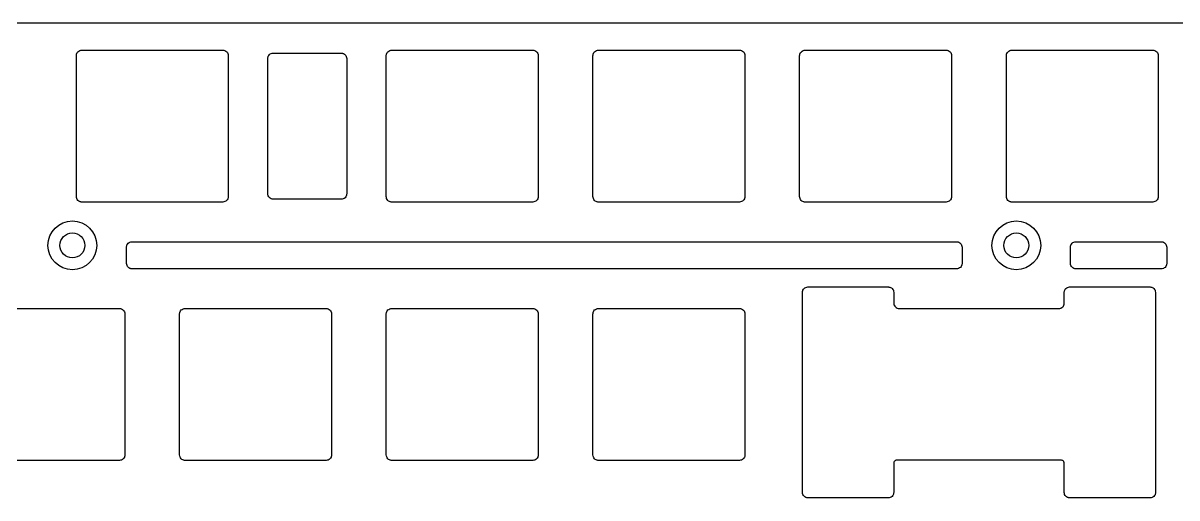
# Model space of a CAD drawing. Header units: millimetres. Extents: x 10 to 357, y 12 to 131.
# Drawn here: x 188.5 to 294.8, y 87.2 to 130.9 of the extents above; entities that cross this region are included whole.
import ezdxf

# ---------------------------------------------------------------- set-up
doc = ezdxf.new("R2010")
doc.units = ezdxf.units.MM
doc.header["$MEASUREMENT"] = 0

msp = doc.modelspace()

# ---------------------------------------------------------------- linework, layer by layer
for p, q in [((354.24, 130.95), (13.13, 130.95)), ((354.24, 130.95), (13.13, 130.95)), ((193.37, 114.95), (193.37, 127.95)), ((193.37, 114.95), (193.37, 127.95)), ((193.87, 128.45), (206.87, 128.45)), ((193.87, 128.45), (206.87, 128.45)), ((207.37, 127.95), (207.37, 114.95)), ((207.37, 127.95), (207.37, 114.95)), ((211.02, 115.21), (211.02, 127.68)), ((211.02, 115.21), (211.02, 127.68)), ((211.52, 128.18), (217.78, 128.18)), ((211.52, 128.18), (217.78, 128.18)), ((218.28, 127.68), (218.28, 115.21)), ((218.28, 127.68), (218.28, 115.21)), ((221.93, 114.95), (221.93, 127.95)), ((221.93, 114.95), (221.93, 127.95)), ((222.43, 128.45), (235.43, 128.45)), ((222.43, 128.45), (235.43, 128.45)), ((235.93, 127.95), (235.93, 114.95)), ((235.93, 127.95), (235.93, 114.95)), ((240.98, 114.95), (240.98, 127.95)), ((240.98, 114.95), (240.98, 127.95)), ((241.48, 128.45), (254.48, 128.45)), ((241.48, 128.45), (254.48, 128.45)), ((254.98, 127.95), (254.98, 114.95)), ((254.98, 127.95), (254.98, 114.95)), ((260.03, 114.95), (260.03, 127.95)), ((260.03, 114.95), (260.03, 127.95)), ((260.53, 128.45), (273.53, 128.45)), ((260.53, 128.45), (273.53, 128.45)), ((274.03, 127.95), (274.03, 114.95)), ((274.03, 127.95), (274.03, 114.95)), ((279.08, 114.95), (279.08, 127.95)), ((279.08, 114.95), (279.08, 127.95)), ((279.58, 128.45), (292.58, 128.45)), ((279.58, 128.45), (292.58, 128.45)), ((293.08, 127.95), (293.08, 114.95)), ((293.08, 127.95), (293.08, 114.95)), ((206.87, 114.45), (193.87, 114.45)), ((206.87, 114.45), (193.87, 114.45)), ((217.78, 114.71), (211.52, 114.71)), ((217.78, 114.71), (211.52, 114.71)), ((235.43, 114.45), (222.43, 114.45)), ((235.43, 114.45), (222.43, 114.45)), ((254.48, 114.45), (241.48, 114.45)), ((254.48, 114.45), (241.48, 114.45)), ((273.53, 114.45), (260.53, 114.45)), ((273.53, 114.45), (260.53, 114.45)), ((292.58, 114.45), (279.58, 114.45)), ((292.58, 114.45), (279.58, 114.45)), ((198.5, 110.79), (274.5, 110.79)), ((198.5, 110.79), (274.5, 110.79)), ((285.5, 110.79), (293.36, 110.79)), ((285.5, 110.79), (293.36, 110.79)), ((198, 108.79), (198, 110.29)), ((198, 108.79), (198, 110.29)), ((275, 110.29), (275, 108.79)), ((275, 110.29), (275, 108.79)), ((285, 108.79), (285, 110.29)), ((285, 108.79), (285, 110.29)), ((293.86, 110.29), (293.86, 108.79)), ((293.86, 110.29), (293.86, 108.79)), ((274.5, 108.29), (198.5, 108.29)), ((274.5, 108.29), (198.5, 108.29)), ((293.36, 108.29), (285.5, 108.29)), ((293.36, 108.29), (285.5, 108.29)), ((260.78, 106.62), (268.21, 106.62)), ((260.78, 106.62), (268.21, 106.62)), ((284.91, 106.62), (292.33, 106.62)), ((284.91, 106.62), (292.33, 106.62)), ((260.29, 87.67), (260.29, 106.12)), ((260.29, 87.67), (260.29, 106.12)), ((268.7, 106.12), (268.7, 105.13)), ((268.7, 106.12), (268.7, 105.13)), ((284.42, 105.13), (284.42, 106.12)), ((284.42, 105.13), (284.42, 106.12)), ((292.82, 106.12), (292.82, 87.67)), ((292.82, 106.12), (292.82, 87.67)), ((184.33, 104.63), (197.33, 104.63)), ((184.33, 104.63), (197.33, 104.63)), ((203.38, 104.63), (216.38, 104.63)), ((203.38, 104.63), (216.38, 104.63)), ((222.43, 104.63), (235.43, 104.63)), ((222.43, 104.63), (235.43, 104.63)), ((241.48, 104.63), (254.48, 104.63)), ((241.48, 104.63), (254.48, 104.63)), ((269.2, 104.63), (283.92, 104.63)), ((269.2, 104.63), (283.92, 104.63)), ((197.83, 104.13), (197.83, 91.13)), ((197.83, 104.13), (197.83, 91.13)), ((202.88, 91.13), (202.88, 104.13)), ((202.88, 91.13), (202.88, 104.13)), ((216.88, 104.13), (216.88, 91.13)), ((216.88, 104.13), (216.88, 91.13)), ((221.93, 91.13), (221.93, 104.13)), ((221.93, 91.13), (221.93, 104.13)), ((235.93, 104.13), (235.93, 91.13)), ((235.93, 104.13), (235.93, 91.13)), ((240.98, 91.13), (240.98, 104.13)), ((240.98, 91.13), (240.98, 104.13)), ((254.98, 104.13), (254.98, 91.13)), ((254.98, 104.13), (254.98, 91.13)), ((197.33, 90.63), (184.33, 90.63)), ((197.33, 90.63), (184.33, 90.63)), ((216.38, 90.63), (203.38, 90.63)), ((216.38, 90.63), (203.38, 90.63)), ((235.43, 90.63), (222.43, 90.63)), ((235.43, 90.63), (222.43, 90.63)), ((254.48, 90.63), (241.48, 90.63)), ((254.48, 90.63), (241.48, 90.63)), ((284.12, 90.66), (269, 90.66)), ((284.12, 90.66), (269, 90.66)), ((268.7, 90.36), (268.7, 87.67)), ((268.7, 90.36), (268.7, 87.67)), ((284.42, 87.67), (284.42, 90.36)), ((284.42, 87.67), (284.42, 90.36)), ((268.2, 87.17), (260.79, 87.17)), ((268.2, 87.17), (260.79, 87.17)), ((292.32, 87.17), (284.92, 87.17)), ((292.32, 87.17), (284.92, 87.17))]:
    msp.add_line(p, q)
for centre, radius in [((193, 110.45), 2.25), ((193, 110.45), 2.25), ((280, 110.45), 2.25), ((280, 110.45), 2.25), ((193, 110.45), 1.15), ((280, 110.45), 1.15)]:
    msp.add_circle(centre, radius)
for points, knots in [([(193.37, 127.95), (193.37, 127.98), (193.37, 128.01), (193.38, 128.08), (193.39, 128.11), (193.43, 128.21), (193.47, 128.26), (193.56, 128.35), (193.62, 128.38), (193.74, 128.43), (193.8, 128.45), (193.87, 128.45)], [-0.07893052, -0.07893052, -0.07893052, -0.07893052, -0.06848053, -0.06848053, -0.05834686, -0.05834686, -0.03857211, -0.03857211, -0.01934595, -0.01934595, 0, 0, 0, 0]), ([(193.37, 127.95), (193.37, 127.98), (193.37, 128.01), (193.38, 128.08), (193.39, 128.11), (193.43, 128.21), (193.47, 128.26), (193.56, 128.35), (193.62, 128.38), (193.74, 128.43), (193.8, 128.45), (193.87, 128.45)], [-0.07893052, -0.07893052, -0.07893052, -0.07893052, -0.06848053, -0.06848053, -0.05834686, -0.05834686, -0.03857211, -0.03857211, -0.01934595, -0.01934595, 0, 0, 0, 0]), ([(206.87, 128.45), (206.9, 128.45), (206.93, 128.44), (207, 128.43), (207.03, 128.42), (207.13, 128.38), (207.18, 128.34), (207.27, 128.25), (207.3, 128.19), (207.35, 128.07), (207.37, 128.01), (207.37, 127.95)], [-0.07893052, -0.07893052, -0.07893052, -0.07893052, -0.06848053, -0.06848053, -0.05834686, -0.05834686, -0.03857211, -0.03857211, -0.01934595, -0.01934595, 0, 0, 0, 0]), ([(206.87, 128.45), (206.9, 128.45), (206.93, 128.44), (207, 128.43), (207.03, 128.42), (207.13, 128.38), (207.18, 128.34), (207.27, 128.25), (207.3, 128.19), (207.35, 128.07), (207.37, 128.01), (207.37, 127.95)], [-0.07893052, -0.07893052, -0.07893052, -0.07893052, -0.06848053, -0.06848053, -0.05834686, -0.05834686, -0.03857211, -0.03857211, -0.01934595, -0.01934595, 0, 0, 0, 0]), ([(211.02, 127.68), (211.02, 127.72), (211.02, 127.75), (211.03, 127.82), (211.04, 127.85), (211.08, 127.94), (211.12, 128), (211.21, 128.09), (211.27, 128.12), (211.39, 128.17), (211.45, 128.18), (211.52, 128.18)], [-0.07893052, -0.07893052, -0.07893052, -0.07893052, -0.06848053, -0.06848053, -0.05834686, -0.05834686, -0.03857211, -0.03857211, -0.01934595, -0.01934595, 0, 0, 0, 0]), ([(211.02, 127.68), (211.02, 127.72), (211.02, 127.75), (211.03, 127.82), (211.04, 127.85), (211.08, 127.94), (211.12, 128), (211.21, 128.09), (211.27, 128.12), (211.39, 128.17), (211.45, 128.18), (211.52, 128.18)], [-0.07893052, -0.07893052, -0.07893052, -0.07893052, -0.06848053, -0.06848053, -0.05834686, -0.05834686, -0.03857211, -0.03857211, -0.01934595, -0.01934595, 0, 0, 0, 0]), ([(217.78, 128.18), (217.82, 128.18), (217.85, 128.18), (217.92, 128.16), (217.95, 128.15), (218.04, 128.11), (218.1, 128.08), (218.19, 127.98), (218.22, 127.93), (218.27, 127.81), (218.28, 127.75), (218.28, 127.68)], [-0.07893052, -0.07893052, -0.07893052, -0.07893052, -0.06848053, -0.06848053, -0.05834686, -0.05834686, -0.03857211, -0.03857211, -0.01934595, -0.01934595, 0, 0, 0, 0]), ([(217.78, 128.18), (217.82, 128.18), (217.85, 128.18), (217.92, 128.16), (217.95, 128.15), (218.04, 128.11), (218.1, 128.08), (218.19, 127.98), (218.22, 127.93), (218.27, 127.81), (218.28, 127.75), (218.28, 127.68)], [-0.07893052, -0.07893052, -0.07893052, -0.07893052, -0.06848053, -0.06848053, -0.05834686, -0.05834686, -0.03857211, -0.03857211, -0.01934595, -0.01934595, 0, 0, 0, 0]), ([(221.93, 127.95), (221.93, 127.98), (221.94, 128.01), (221.95, 128.08), (221.96, 128.11), (222, 128.21), (222.04, 128.26), (222.13, 128.35), (222.19, 128.38), (222.3, 128.43), (222.37, 128.45), (222.43, 128.45)], [-0.07893052, -0.07893052, -0.07893052, -0.07893052, -0.06848053, -0.06848053, -0.05834686, -0.05834686, -0.03857211, -0.03857211, -0.01934595, -0.01934595, 0, 0, 0, 0]), ([(221.93, 127.95), (221.93, 127.98), (221.94, 128.01), (221.95, 128.08), (221.96, 128.11), (222, 128.21), (222.04, 128.26), (222.13, 128.35), (222.19, 128.38), (222.3, 128.43), (222.37, 128.45), (222.43, 128.45)], [-0.07893052, -0.07893052, -0.07893052, -0.07893052, -0.06848053, -0.06848053, -0.05834686, -0.05834686, -0.03857211, -0.03857211, -0.01934595, -0.01934595, 0, 0, 0, 0]), ([(235.43, 128.45), (235.47, 128.45), (235.5, 128.44), (235.57, 128.43), (235.6, 128.42), (235.69, 128.38), (235.75, 128.34), (235.84, 128.25), (235.87, 128.19), (235.92, 128.07), (235.93, 128.01), (235.93, 127.95)], [-0.07893052, -0.07893052, -0.07893052, -0.07893052, -0.06848053, -0.06848053, -0.05834686, -0.05834686, -0.03857211, -0.03857211, -0.01934595, -0.01934595, 0, 0, 0, 0]), ([(235.43, 128.45), (235.47, 128.45), (235.5, 128.44), (235.57, 128.43), (235.6, 128.42), (235.69, 128.38), (235.75, 128.34), (235.84, 128.25), (235.87, 128.19), (235.92, 128.07), (235.93, 128.01), (235.93, 127.95)], [-0.07893052, -0.07893052, -0.07893052, -0.07893052, -0.06848053, -0.06848053, -0.05834686, -0.05834686, -0.03857211, -0.03857211, -0.01934595, -0.01934595, 0, 0, 0, 0]), ([(240.98, 127.95), (240.98, 127.98), (240.99, 128.01), (241, 128.08), (241.01, 128.11), (241.05, 128.21), (241.09, 128.26), (241.18, 128.35), (241.24, 128.38), (241.35, 128.43), (241.42, 128.45), (241.48, 128.45)], [-0.07893052, -0.07893052, -0.07893052, -0.07893052, -0.06848053, -0.06848053, -0.05834686, -0.05834686, -0.03857211, -0.03857211, -0.01934595, -0.01934595, 0, 0, 0, 0]), ([(240.98, 127.95), (240.98, 127.98), (240.99, 128.01), (241, 128.08), (241.01, 128.11), (241.05, 128.21), (241.09, 128.26), (241.18, 128.35), (241.24, 128.38), (241.35, 128.43), (241.42, 128.45), (241.48, 128.45)], [-0.07893052, -0.07893052, -0.07893052, -0.07893052, -0.06848053, -0.06848053, -0.05834686, -0.05834686, -0.03857211, -0.03857211, -0.01934595, -0.01934595, 0, 0, 0, 0]), ([(254.48, 128.45), (254.52, 128.45), (254.55, 128.44), (254.62, 128.43), (254.65, 128.42), (254.74, 128.38), (254.8, 128.34), (254.89, 128.25), (254.92, 128.19), (254.97, 128.07), (254.98, 128.01), (254.98, 127.95)], [-0.07893052, -0.07893052, -0.07893052, -0.07893052, -0.06848053, -0.06848053, -0.05834686, -0.05834686, -0.03857211, -0.03857211, -0.01934595, -0.01934595, 0, 0, 0, 0]), ([(254.48, 128.45), (254.52, 128.45), (254.55, 128.44), (254.62, 128.43), (254.65, 128.42), (254.74, 128.38), (254.8, 128.34), (254.89, 128.25), (254.92, 128.19), (254.97, 128.07), (254.98, 128.01), (254.98, 127.95)], [-0.07893052, -0.07893052, -0.07893052, -0.07893052, -0.06848053, -0.06848053, -0.05834686, -0.05834686, -0.03857211, -0.03857211, -0.01934595, -0.01934595, 0, 0, 0, 0]), ([(260.03, 127.95), (260.03, 127.98), (260.04, 128.01), (260.05, 128.08), (260.06, 128.11), (260.1, 128.21), (260.14, 128.26), (260.23, 128.35), (260.29, 128.38), (260.4, 128.43), (260.47, 128.45), (260.53, 128.45)], [-0.07893052, -0.07893052, -0.07893052, -0.07893052, -0.06848053, -0.06848053, -0.05834686, -0.05834686, -0.03857211, -0.03857211, -0.01934595, -0.01934595, 0, 0, 0, 0]), ([(260.03, 127.95), (260.03, 127.98), (260.04, 128.01), (260.05, 128.08), (260.06, 128.11), (260.1, 128.21), (260.14, 128.26), (260.23, 128.35), (260.29, 128.38), (260.4, 128.43), (260.47, 128.45), (260.53, 128.45)], [-0.07893052, -0.07893052, -0.07893052, -0.07893052, -0.06848053, -0.06848053, -0.05834686, -0.05834686, -0.03857211, -0.03857211, -0.01934595, -0.01934595, 0, 0, 0, 0]), ([(273.53, 128.45), (273.57, 128.45), (273.6, 128.44), (273.67, 128.43), (273.7, 128.42), (273.79, 128.38), (273.85, 128.34), (273.94, 128.25), (273.97, 128.19), (274.02, 128.07), (274.03, 128.01), (274.03, 127.95)], [-0.07893052, -0.07893052, -0.07893052, -0.07893052, -0.06848053, -0.06848053, -0.05834686, -0.05834686, -0.03857211, -0.03857211, -0.01934595, -0.01934595, 0, 0, 0, 0]), ([(273.53, 128.45), (273.57, 128.45), (273.6, 128.44), (273.67, 128.43), (273.7, 128.42), (273.79, 128.38), (273.85, 128.34), (273.94, 128.25), (273.97, 128.19), (274.02, 128.07), (274.03, 128.01), (274.03, 127.95)], [-0.07893052, -0.07893052, -0.07893052, -0.07893052, -0.06848053, -0.06848053, -0.05834686, -0.05834686, -0.03857211, -0.03857211, -0.01934595, -0.01934595, 0, 0, 0, 0]), ([(279.08, 127.95), (279.08, 127.98), (279.09, 128.01), (279.1, 128.08), (279.11, 128.11), (279.15, 128.21), (279.19, 128.26), (279.28, 128.35), (279.33, 128.38), (279.45, 128.43), (279.52, 128.45), (279.58, 128.45)], [-0.07893052, -0.07893052, -0.07893052, -0.07893052, -0.06848053, -0.06848053, -0.05834686, -0.05834686, -0.03857211, -0.03857211, -0.01934595, -0.01934595, 0, 0, 0, 0]), ([(279.08, 127.95), (279.08, 127.98), (279.09, 128.01), (279.1, 128.08), (279.11, 128.11), (279.15, 128.21), (279.19, 128.26), (279.28, 128.35), (279.33, 128.38), (279.45, 128.43), (279.52, 128.45), (279.58, 128.45)], [-0.07893052, -0.07893052, -0.07893052, -0.07893052, -0.06848053, -0.06848053, -0.05834686, -0.05834686, -0.03857211, -0.03857211, -0.01934595, -0.01934595, 0, 0, 0, 0]), ([(292.58, 128.45), (292.62, 128.45), (292.65, 128.44), (292.72, 128.43), (292.75, 128.42), (292.84, 128.38), (292.9, 128.34), (292.99, 128.25), (293.02, 128.19), (293.07, 128.07), (293.08, 128.01), (293.08, 127.95)], [-0.07893052, -0.07893052, -0.07893052, -0.07893052, -0.06848053, -0.06848053, -0.05834686, -0.05834686, -0.03857211, -0.03857211, -0.01934595, -0.01934595, 0, 0, 0, 0]), ([(292.58, 128.45), (292.62, 128.45), (292.65, 128.44), (292.72, 128.43), (292.75, 128.42), (292.84, 128.38), (292.9, 128.34), (292.99, 128.25), (293.02, 128.19), (293.07, 128.07), (293.08, 128.01), (293.08, 127.95)], [-0.07893052, -0.07893052, -0.07893052, -0.07893052, -0.06848053, -0.06848053, -0.05834686, -0.05834686, -0.03857211, -0.03857211, -0.01934595, -0.01934595, 0, 0, 0, 0]), ([(193.87, 114.45), (193.83, 114.45), (193.8, 114.45), (193.73, 114.46), (193.7, 114.47), (193.61, 114.51), (193.55, 114.55), (193.46, 114.64), (193.43, 114.7), (193.38, 114.82), (193.37, 114.88), (193.37, 114.95)], [-0.07893052, -0.07893052, -0.07893052, -0.07893052, -0.06848053, -0.06848053, -0.05834686, -0.05834686, -0.03857211, -0.03857211, -0.01934595, -0.01934595, 0, 0, 0, 0]), ([(193.87, 114.45), (193.83, 114.45), (193.8, 114.45), (193.73, 114.46), (193.7, 114.47), (193.61, 114.51), (193.55, 114.55), (193.46, 114.64), (193.43, 114.7), (193.38, 114.82), (193.37, 114.88), (193.37, 114.95)], [-0.07893052, -0.07893052, -0.07893052, -0.07893052, -0.06848053, -0.06848053, -0.05834686, -0.05834686, -0.03857211, -0.03857211, -0.01934595, -0.01934595, 0, 0, 0, 0]), ([(207.37, 114.95), (207.37, 114.91), (207.36, 114.88), (207.35, 114.81), (207.34, 114.78), (207.3, 114.69), (207.26, 114.63), (207.17, 114.54), (207.11, 114.51), (206.99, 114.46), (206.93, 114.45), (206.87, 114.45)], [-0.07893052, -0.07893052, -0.07893052, -0.07893052, -0.06848053, -0.06848053, -0.05834686, -0.05834686, -0.03857211, -0.03857211, -0.01934595, -0.01934595, 0, 0, 0, 0]), ([(207.37, 114.95), (207.37, 114.91), (207.36, 114.88), (207.35, 114.81), (207.34, 114.78), (207.3, 114.69), (207.26, 114.63), (207.17, 114.54), (207.11, 114.51), (206.99, 114.46), (206.93, 114.45), (206.87, 114.45)], [-0.07893052, -0.07893052, -0.07893052, -0.07893052, -0.06848053, -0.06848053, -0.05834686, -0.05834686, -0.03857211, -0.03857211, -0.01934595, -0.01934595, 0, 0, 0, 0]), ([(211.52, 114.71), (211.48, 114.71), (211.45, 114.71), (211.38, 114.73), (211.35, 114.74), (211.26, 114.78), (211.2, 114.81), (211.11, 114.91), (211.08, 114.96), (211.03, 115.08), (211.02, 115.14), (211.02, 115.21)], [-0.07893052, -0.07893052, -0.07893052, -0.07893052, -0.06848053, -0.06848053, -0.05834686, -0.05834686, -0.03857211, -0.03857211, -0.01934595, -0.01934595, 0, 0, 0, 0]), ([(211.52, 114.71), (211.48, 114.71), (211.45, 114.71), (211.38, 114.73), (211.35, 114.74), (211.26, 114.78), (211.2, 114.81), (211.11, 114.91), (211.08, 114.96), (211.03, 115.08), (211.02, 115.14), (211.02, 115.21)], [-0.07893052, -0.07893052, -0.07893052, -0.07893052, -0.06848053, -0.06848053, -0.05834686, -0.05834686, -0.03857211, -0.03857211, -0.01934595, -0.01934595, 0, 0, 0, 0]), ([(218.28, 115.21), (218.28, 115.17), (218.28, 115.14), (218.26, 115.07), (218.25, 115.04), (218.21, 114.95), (218.18, 114.89), (218.08, 114.8), (218.03, 114.77), (217.91, 114.72), (217.85, 114.71), (217.78, 114.71)], [-0.07893052, -0.07893052, -0.07893052, -0.07893052, -0.06848053, -0.06848053, -0.05834686, -0.05834686, -0.03857211, -0.03857211, -0.01934595, -0.01934595, 0, 0, 0, 0]), ([(218.28, 115.21), (218.28, 115.17), (218.28, 115.14), (218.26, 115.07), (218.25, 115.04), (218.21, 114.95), (218.18, 114.89), (218.08, 114.8), (218.03, 114.77), (217.91, 114.72), (217.85, 114.71), (217.78, 114.71)], [-0.07893052, -0.07893052, -0.07893052, -0.07893052, -0.06848053, -0.06848053, -0.05834686, -0.05834686, -0.03857211, -0.03857211, -0.01934595, -0.01934595, 0, 0, 0, 0]), ([(222.43, 114.45), (222.4, 114.45), (222.36, 114.45), (222.3, 114.46), (222.26, 114.47), (222.17, 114.51), (222.12, 114.55), (222.03, 114.64), (221.99, 114.7), (221.94, 114.82), (221.93, 114.88), (221.93, 114.95)], [-0.07893052, -0.07893052, -0.07893052, -0.07893052, -0.06848053, -0.06848053, -0.05834686, -0.05834686, -0.03857211, -0.03857211, -0.01934595, -0.01934595, 0, 0, 0, 0]), ([(222.43, 114.45), (222.4, 114.45), (222.36, 114.45), (222.3, 114.46), (222.26, 114.47), (222.17, 114.51), (222.12, 114.55), (222.03, 114.64), (221.99, 114.7), (221.94, 114.82), (221.93, 114.88), (221.93, 114.95)], [-0.07893052, -0.07893052, -0.07893052, -0.07893052, -0.06848053, -0.06848053, -0.05834686, -0.05834686, -0.03857211, -0.03857211, -0.01934595, -0.01934595, 0, 0, 0, 0]), ([(235.93, 114.95), (235.93, 114.91), (235.93, 114.88), (235.91, 114.81), (235.9, 114.78), (235.86, 114.69), (235.83, 114.63), (235.73, 114.54), (235.68, 114.51), (235.56, 114.46), (235.5, 114.45), (235.43, 114.45)], [-0.07893052, -0.07893052, -0.07893052, -0.07893052, -0.06848053, -0.06848053, -0.05834686, -0.05834686, -0.03857211, -0.03857211, -0.01934595, -0.01934595, 0, 0, 0, 0]), ([(235.93, 114.95), (235.93, 114.91), (235.93, 114.88), (235.91, 114.81), (235.9, 114.78), (235.86, 114.69), (235.83, 114.63), (235.73, 114.54), (235.68, 114.51), (235.56, 114.46), (235.5, 114.45), (235.43, 114.45)], [-0.07893052, -0.07893052, -0.07893052, -0.07893052, -0.06848053, -0.06848053, -0.05834686, -0.05834686, -0.03857211, -0.03857211, -0.01934595, -0.01934595, 0, 0, 0, 0]), ([(241.48, 114.45), (241.45, 114.45), (241.41, 114.45), (241.35, 114.46), (241.31, 114.47), (241.22, 114.51), (241.17, 114.55), (241.08, 114.64), (241.04, 114.7), (240.99, 114.82), (240.98, 114.88), (240.98, 114.95)], [-0.07893052, -0.07893052, -0.07893052, -0.07893052, -0.06848053, -0.06848053, -0.05834686, -0.05834686, -0.03857211, -0.03857211, -0.01934595, -0.01934595, 0, 0, 0, 0]), ([(241.48, 114.45), (241.45, 114.45), (241.41, 114.45), (241.35, 114.46), (241.31, 114.47), (241.22, 114.51), (241.17, 114.55), (241.08, 114.64), (241.04, 114.7), (240.99, 114.82), (240.98, 114.88), (240.98, 114.95)], [-0.07893052, -0.07893052, -0.07893052, -0.07893052, -0.06848053, -0.06848053, -0.05834686, -0.05834686, -0.03857211, -0.03857211, -0.01934595, -0.01934595, 0, 0, 0, 0]), ([(254.98, 114.95), (254.98, 114.91), (254.98, 114.88), (254.96, 114.81), (254.95, 114.78), (254.91, 114.69), (254.88, 114.63), (254.78, 114.54), (254.73, 114.51), (254.61, 114.46), (254.55, 114.45), (254.48, 114.45)], [-0.07893052, -0.07893052, -0.07893052, -0.07893052, -0.06848053, -0.06848053, -0.05834686, -0.05834686, -0.03857211, -0.03857211, -0.01934595, -0.01934595, 0, 0, 0, 0]), ([(254.98, 114.95), (254.98, 114.91), (254.98, 114.88), (254.96, 114.81), (254.95, 114.78), (254.91, 114.69), (254.88, 114.63), (254.78, 114.54), (254.73, 114.51), (254.61, 114.46), (254.55, 114.45), (254.48, 114.45)], [-0.07893052, -0.07893052, -0.07893052, -0.07893052, -0.06848053, -0.06848053, -0.05834686, -0.05834686, -0.03857211, -0.03857211, -0.01934595, -0.01934595, 0, 0, 0, 0]), ([(260.53, 114.45), (260.5, 114.45), (260.46, 114.45), (260.4, 114.46), (260.36, 114.47), (260.27, 114.51), (260.22, 114.55), (260.13, 114.64), (260.09, 114.7), (260.04, 114.82), (260.03, 114.88), (260.03, 114.95)], [-0.07893052, -0.07893052, -0.07893052, -0.07893052, -0.06848053, -0.06848053, -0.05834686, -0.05834686, -0.03857211, -0.03857211, -0.01934595, -0.01934595, 0, 0, 0, 0]), ([(260.53, 114.45), (260.5, 114.45), (260.46, 114.45), (260.4, 114.46), (260.36, 114.47), (260.27, 114.51), (260.22, 114.55), (260.13, 114.64), (260.09, 114.7), (260.04, 114.82), (260.03, 114.88), (260.03, 114.95)], [-0.07893052, -0.07893052, -0.07893052, -0.07893052, -0.06848053, -0.06848053, -0.05834686, -0.05834686, -0.03857211, -0.03857211, -0.01934595, -0.01934595, 0, 0, 0, 0]), ([(274.03, 114.95), (274.03, 114.91), (274.03, 114.88), (274.01, 114.81), (274, 114.78), (273.96, 114.69), (273.93, 114.63), (273.83, 114.54), (273.78, 114.51), (273.66, 114.46), (273.6, 114.45), (273.53, 114.45)], [-0.07893052, -0.07893052, -0.07893052, -0.07893052, -0.06848053, -0.06848053, -0.05834686, -0.05834686, -0.03857211, -0.03857211, -0.01934595, -0.01934595, 0, 0, 0, 0]), ([(274.03, 114.95), (274.03, 114.91), (274.03, 114.88), (274.01, 114.81), (274, 114.78), (273.96, 114.69), (273.93, 114.63), (273.83, 114.54), (273.78, 114.51), (273.66, 114.46), (273.6, 114.45), (273.53, 114.45)], [-0.07893052, -0.07893052, -0.07893052, -0.07893052, -0.06848053, -0.06848053, -0.05834686, -0.05834686, -0.03857211, -0.03857211, -0.01934595, -0.01934595, 0, 0, 0, 0]), ([(279.58, 114.45), (279.55, 114.45), (279.51, 114.45), (279.45, 114.46), (279.41, 114.47), (279.32, 114.51), (279.27, 114.55), (279.18, 114.64), (279.14, 114.7), (279.09, 114.82), (279.08, 114.88), (279.08, 114.95)], [-0.07893052, -0.07893052, -0.07893052, -0.07893052, -0.06848053, -0.06848053, -0.05834686, -0.05834686, -0.03857211, -0.03857211, -0.01934595, -0.01934595, 0, 0, 0, 0]), ([(279.58, 114.45), (279.55, 114.45), (279.51, 114.45), (279.45, 114.46), (279.41, 114.47), (279.32, 114.51), (279.27, 114.55), (279.18, 114.64), (279.14, 114.7), (279.09, 114.82), (279.08, 114.88), (279.08, 114.95)], [-0.07893052, -0.07893052, -0.07893052, -0.07893052, -0.06848053, -0.06848053, -0.05834686, -0.05834686, -0.03857211, -0.03857211, -0.01934595, -0.01934595, 0, 0, 0, 0]), ([(293.08, 114.95), (293.08, 114.91), (293.08, 114.88), (293.06, 114.81), (293.05, 114.78), (293.01, 114.69), (292.98, 114.63), (292.88, 114.54), (292.83, 114.51), (292.71, 114.46), (292.65, 114.45), (292.58, 114.45)], [-0.07893052, -0.07893052, -0.07893052, -0.07893052, -0.06848053, -0.06848053, -0.05834686, -0.05834686, -0.03857211, -0.03857211, -0.01934595, -0.01934595, 0, 0, 0, 0]), ([(293.08, 114.95), (293.08, 114.91), (293.08, 114.88), (293.06, 114.81), (293.05, 114.78), (293.01, 114.69), (292.98, 114.63), (292.88, 114.54), (292.83, 114.51), (292.71, 114.46), (292.65, 114.45), (292.58, 114.45)], [-0.07893052, -0.07893052, -0.07893052, -0.07893052, -0.06848053, -0.06848053, -0.05834686, -0.05834686, -0.03857211, -0.03857211, -0.01934595, -0.01934595, 0, 0, 0, 0]), ([(198, 110.29), (198, 110.32), (198, 110.36), (198.01, 110.43), (198.02, 110.46), (198.06, 110.55), (198.1, 110.6), (198.19, 110.69), (198.25, 110.73), (198.37, 110.78), (198.43, 110.79), (198.5, 110.79)], [-0.07893052, -0.07893052, -0.07893052, -0.07893052, -0.06848053, -0.06848053, -0.05834686, -0.05834686, -0.03857211, -0.03857211, -0.01934595, -0.01934595, 0, 0, 0, 0]), ([(198, 110.29), (198, 110.32), (198, 110.36), (198.01, 110.43), (198.02, 110.46), (198.06, 110.55), (198.1, 110.6), (198.19, 110.69), (198.25, 110.73), (198.37, 110.78), (198.43, 110.79), (198.5, 110.79)], [-0.07893052, -0.07893052, -0.07893052, -0.07893052, -0.06848053, -0.06848053, -0.05834686, -0.05834686, -0.03857211, -0.03857211, -0.01934595, -0.01934595, 0, 0, 0, 0]), ([(274.5, 110.79), (274.53, 110.79), (274.56, 110.79), (274.63, 110.77), (274.66, 110.76), (274.76, 110.72), (274.81, 110.68), (274.9, 110.59), (274.94, 110.54), (274.98, 110.42), (275, 110.35), (275, 110.29)], [-0.07893052, -0.07893052, -0.07893052, -0.07893052, -0.06848053, -0.06848053, -0.05834686, -0.05834686, -0.03857211, -0.03857211, -0.01934595, -0.01934595, 0, 0, 0, 0]), ([(274.5, 110.79), (274.53, 110.79), (274.56, 110.79), (274.63, 110.77), (274.66, 110.76), (274.76, 110.72), (274.81, 110.68), (274.9, 110.59), (274.94, 110.54), (274.98, 110.42), (275, 110.35), (275, 110.29)], [-0.07893052, -0.07893052, -0.07893052, -0.07893052, -0.06848053, -0.06848053, -0.05834686, -0.05834686, -0.03857211, -0.03857211, -0.01934595, -0.01934595, 0, 0, 0, 0]), ([(285, 110.29), (285, 110.32), (285, 110.36), (285.01, 110.43), (285.02, 110.46), (285.06, 110.55), (285.1, 110.6), (285.19, 110.69), (285.25, 110.73), (285.37, 110.78), (285.43, 110.79), (285.5, 110.79)], [-0.07893052, -0.07893052, -0.07893052, -0.07893052, -0.06848053, -0.06848053, -0.05834686, -0.05834686, -0.03857211, -0.03857211, -0.01934595, -0.01934595, 0, 0, 0, 0]), ([(285, 110.29), (285, 110.32), (285, 110.36), (285.01, 110.43), (285.02, 110.46), (285.06, 110.55), (285.1, 110.6), (285.19, 110.69), (285.25, 110.73), (285.37, 110.78), (285.43, 110.79), (285.5, 110.79)], [-0.07893052, -0.07893052, -0.07893052, -0.07893052, -0.06848053, -0.06848053, -0.05834686, -0.05834686, -0.03857211, -0.03857211, -0.01934595, -0.01934595, 0, 0, 0, 0]), ([(293.36, 110.79), (293.39, 110.79), (293.43, 110.79), (293.5, 110.77), (293.53, 110.76), (293.62, 110.72), (293.67, 110.68), (293.76, 110.59), (293.8, 110.54), (293.85, 110.42), (293.86, 110.35), (293.86, 110.29)], [-0.07893052, -0.07893052, -0.07893052, -0.07893052, -0.06848053, -0.06848053, -0.05834686, -0.05834686, -0.03857211, -0.03857211, -0.01934595, -0.01934595, 0, 0, 0, 0]), ([(293.36, 110.79), (293.39, 110.79), (293.43, 110.79), (293.5, 110.77), (293.53, 110.76), (293.62, 110.72), (293.67, 110.68), (293.76, 110.59), (293.8, 110.54), (293.85, 110.42), (293.86, 110.35), (293.86, 110.29)], [-0.07893052, -0.07893052, -0.07893052, -0.07893052, -0.06848053, -0.06848053, -0.05834686, -0.05834686, -0.03857211, -0.03857211, -0.01934595, -0.01934595, 0, 0, 0, 0]), ([(198.5, 108.29), (198.46, 108.29), (198.43, 108.29), (198.36, 108.31), (198.33, 108.32), (198.24, 108.36), (198.18, 108.39), (198.09, 108.49), (198.06, 108.54), (198.01, 108.66), (198, 108.72), (198, 108.79)], [-0.07893052, -0.07893052, -0.07893052, -0.07893052, -0.06848053, -0.06848053, -0.05834686, -0.05834686, -0.03857211, -0.03857211, -0.01934595, -0.01934595, 0, 0, 0, 0]), ([(198.5, 108.29), (198.46, 108.29), (198.43, 108.29), (198.36, 108.31), (198.33, 108.32), (198.24, 108.36), (198.18, 108.39), (198.09, 108.49), (198.06, 108.54), (198.01, 108.66), (198, 108.72), (198, 108.79)], [-0.07893052, -0.07893052, -0.07893052, -0.07893052, -0.06848053, -0.06848053, -0.05834686, -0.05834686, -0.03857211, -0.03857211, -0.01934595, -0.01934595, 0, 0, 0, 0]), ([(275, 108.79), (275, 108.75), (274.99, 108.72), (274.98, 108.65), (274.97, 108.62), (274.93, 108.53), (274.89, 108.47), (274.8, 108.38), (274.74, 108.35), (274.62, 108.3), (274.56, 108.29), (274.5, 108.29)], [-0.07893052, -0.07893052, -0.07893052, -0.07893052, -0.06848053, -0.06848053, -0.05834686, -0.05834686, -0.03857211, -0.03857211, -0.01934595, -0.01934595, 0, 0, 0, 0]), ([(275, 108.79), (275, 108.75), (274.99, 108.72), (274.98, 108.65), (274.97, 108.62), (274.93, 108.53), (274.89, 108.47), (274.8, 108.38), (274.74, 108.35), (274.62, 108.3), (274.56, 108.29), (274.5, 108.29)], [-0.07893052, -0.07893052, -0.07893052, -0.07893052, -0.06848053, -0.06848053, -0.05834686, -0.05834686, -0.03857211, -0.03857211, -0.01934595, -0.01934595, 0, 0, 0, 0]), ([(285.5, 108.29), (285.46, 108.29), (285.43, 108.29), (285.36, 108.31), (285.33, 108.32), (285.24, 108.36), (285.18, 108.39), (285.09, 108.49), (285.06, 108.54), (285.01, 108.66), (285, 108.72), (285, 108.79)], [-0.07893052, -0.07893052, -0.07893052, -0.07893052, -0.06848053, -0.06848053, -0.05834686, -0.05834686, -0.03857211, -0.03857211, -0.01934595, -0.01934595, 0, 0, 0, 0]), ([(285.5, 108.29), (285.46, 108.29), (285.43, 108.29), (285.36, 108.31), (285.33, 108.32), (285.24, 108.36), (285.18, 108.39), (285.09, 108.49), (285.06, 108.54), (285.01, 108.66), (285, 108.72), (285, 108.79)], [-0.07893052, -0.07893052, -0.07893052, -0.07893052, -0.06848053, -0.06848053, -0.05834686, -0.05834686, -0.03857211, -0.03857211, -0.01934595, -0.01934595, 0, 0, 0, 0]), ([(293.86, 108.79), (293.86, 108.75), (293.86, 108.72), (293.84, 108.65), (293.83, 108.62), (293.79, 108.53), (293.75, 108.47), (293.66, 108.38), (293.61, 108.35), (293.49, 108.3), (293.42, 108.29), (293.36, 108.29)], [-0.07893052, -0.07893052, -0.07893052, -0.07893052, -0.06848053, -0.06848053, -0.05834686, -0.05834686, -0.03857211, -0.03857211, -0.01934595, -0.01934595, 0, 0, 0, 0]), ([(293.86, 108.79), (293.86, 108.75), (293.86, 108.72), (293.84, 108.65), (293.83, 108.62), (293.79, 108.53), (293.75, 108.47), (293.66, 108.38), (293.61, 108.35), (293.49, 108.3), (293.42, 108.29), (293.36, 108.29)], [-0.07893052, -0.07893052, -0.07893052, -0.07893052, -0.06848053, -0.06848053, -0.05834686, -0.05834686, -0.03857211, -0.03857211, -0.01934595, -0.01934595, 0, 0, 0, 0]), ([(260.29, 106.12), (260.29, 106.16), (260.3, 106.19), (260.31, 106.26), (260.32, 106.29), (260.36, 106.38), (260.4, 106.43), (260.49, 106.52), (260.54, 106.56), (260.66, 106.6), (260.72, 106.62), (260.78, 106.62)], [-0.07759246, -0.07759246, -0.07759246, -0.07759246, -0.06731962, -0.06731962, -0.05735774, -0.05735774, -0.03791822, -0.03791822, -0.01901799, -0.01901799, 0, 0, 0, 0]), ([(260.29, 106.12), (260.29, 106.16), (260.3, 106.19), (260.31, 106.26), (260.32, 106.29), (260.36, 106.38), (260.4, 106.43), (260.49, 106.52), (260.54, 106.56), (260.66, 106.6), (260.72, 106.62), (260.78, 106.62)], [-0.07759246, -0.07759246, -0.07759246, -0.07759246, -0.06731962, -0.06731962, -0.05735774, -0.05735774, -0.03791822, -0.03791822, -0.01901799, -0.01901799, 0, 0, 0, 0]), ([(268.21, 106.62), (268.24, 106.62), (268.27, 106.61), (268.34, 106.6), (268.37, 106.59), (268.46, 106.55), (268.51, 106.51), (268.6, 106.42), (268.64, 106.37), (268.69, 106.25), (268.7, 106.19), (268.7, 106.12)], [-0.07759246, -0.07759246, -0.07759246, -0.07759246, -0.06731962, -0.06731962, -0.05735774, -0.05735774, -0.03791822, -0.03791822, -0.01901799, -0.01901799, 0, 0, 0, 0]), ([(268.21, 106.62), (268.24, 106.62), (268.27, 106.61), (268.34, 106.6), (268.37, 106.59), (268.46, 106.55), (268.51, 106.51), (268.6, 106.42), (268.64, 106.37), (268.69, 106.25), (268.7, 106.19), (268.7, 106.12)], [-0.07759246, -0.07759246, -0.07759246, -0.07759246, -0.06731962, -0.06731962, -0.05735774, -0.05735774, -0.03791822, -0.03791822, -0.01901799, -0.01901799, 0, 0, 0, 0]), ([(284.42, 106.12), (284.42, 106.16), (284.42, 106.19), (284.44, 106.26), (284.45, 106.29), (284.49, 106.38), (284.52, 106.43), (284.61, 106.52), (284.67, 106.56), (284.78, 106.6), (284.85, 106.62), (284.91, 106.62)], [-0.07759246, -0.07759246, -0.07759246, -0.07759246, -0.06731962, -0.06731962, -0.05735774, -0.05735774, -0.03791822, -0.03791822, -0.01901799, -0.01901799, 0, 0, 0, 0]), ([(284.42, 106.12), (284.42, 106.16), (284.42, 106.19), (284.44, 106.26), (284.45, 106.29), (284.49, 106.38), (284.52, 106.43), (284.61, 106.52), (284.67, 106.56), (284.78, 106.6), (284.85, 106.62), (284.91, 106.62)], [-0.07759246, -0.07759246, -0.07759246, -0.07759246, -0.06731962, -0.06731962, -0.05735774, -0.05735774, -0.03791822, -0.03791822, -0.01901799, -0.01901799, 0, 0, 0, 0]), ([(292.33, 106.62), (292.37, 106.62), (292.4, 106.61), (292.47, 106.6), (292.5, 106.59), (292.59, 106.55), (292.64, 106.51), (292.73, 106.42), (292.76, 106.37), (292.81, 106.25), (292.82, 106.19), (292.82, 106.12)], [-0.07759246, -0.07759246, -0.07759246, -0.07759246, -0.06731962, -0.06731962, -0.05735774, -0.05735774, -0.03791822, -0.03791822, -0.01901799, -0.01901799, 0, 0, 0, 0]), ([(292.33, 106.62), (292.37, 106.62), (292.4, 106.61), (292.47, 106.6), (292.5, 106.59), (292.59, 106.55), (292.64, 106.51), (292.73, 106.42), (292.76, 106.37), (292.81, 106.25), (292.82, 106.19), (292.82, 106.12)], [-0.07759246, -0.07759246, -0.07759246, -0.07759246, -0.06731962, -0.06731962, -0.05735774, -0.05735774, -0.03791822, -0.03791822, -0.01901799, -0.01901799, 0, 0, 0, 0]), ([(197.33, 104.63), (197.37, 104.63), (197.4, 104.63), (197.47, 104.62), (197.5, 104.6), (197.59, 104.57), (197.65, 104.53), (197.74, 104.43), (197.77, 104.38), (197.82, 104.26), (197.83, 104.2), (197.83, 104.13)], [-0.07893052, -0.07893052, -0.07893052, -0.07893052, -0.06848053, -0.06848053, -0.05834686, -0.05834686, -0.03857211, -0.03857211, -0.01934595, -0.01934595, 0, 0, 0, 0]), ([(197.33, 104.63), (197.37, 104.63), (197.4, 104.63), (197.47, 104.62), (197.5, 104.6), (197.59, 104.57), (197.65, 104.53), (197.74, 104.43), (197.77, 104.38), (197.82, 104.26), (197.83, 104.2), (197.83, 104.13)], [-0.07893052, -0.07893052, -0.07893052, -0.07893052, -0.06848053, -0.06848053, -0.05834686, -0.05834686, -0.03857211, -0.03857211, -0.01934595, -0.01934595, 0, 0, 0, 0]), ([(202.88, 104.13), (202.88, 104.17), (202.89, 104.2), (202.9, 104.27), (202.91, 104.3), (202.95, 104.39), (202.99, 104.45), (203.08, 104.54), (203.14, 104.57), (203.26, 104.62), (203.32, 104.63), (203.38, 104.63)], [-0.07893052, -0.07893052, -0.07893052, -0.07893052, -0.06848053, -0.06848053, -0.05834686, -0.05834686, -0.03857211, -0.03857211, -0.01934595, -0.01934595, 0, 0, 0, 0]), ([(202.88, 104.13), (202.88, 104.17), (202.89, 104.2), (202.9, 104.27), (202.91, 104.3), (202.95, 104.39), (202.99, 104.45), (203.08, 104.54), (203.14, 104.57), (203.26, 104.62), (203.32, 104.63), (203.38, 104.63)], [-0.07893052, -0.07893052, -0.07893052, -0.07893052, -0.06848053, -0.06848053, -0.05834686, -0.05834686, -0.03857211, -0.03857211, -0.01934595, -0.01934595, 0, 0, 0, 0]), ([(216.38, 104.63), (216.42, 104.63), (216.45, 104.63), (216.52, 104.62), (216.55, 104.6), (216.64, 104.57), (216.7, 104.53), (216.79, 104.43), (216.82, 104.38), (216.87, 104.26), (216.88, 104.2), (216.88, 104.13)], [-0.07893052, -0.07893052, -0.07893052, -0.07893052, -0.06848053, -0.06848053, -0.05834686, -0.05834686, -0.03857211, -0.03857211, -0.01934595, -0.01934595, 0, 0, 0, 0]), ([(216.38, 104.63), (216.42, 104.63), (216.45, 104.63), (216.52, 104.62), (216.55, 104.6), (216.64, 104.57), (216.7, 104.53), (216.79, 104.43), (216.82, 104.38), (216.87, 104.26), (216.88, 104.2), (216.88, 104.13)], [-0.07893052, -0.07893052, -0.07893052, -0.07893052, -0.06848053, -0.06848053, -0.05834686, -0.05834686, -0.03857211, -0.03857211, -0.01934595, -0.01934595, 0, 0, 0, 0]), ([(221.93, 104.13), (221.93, 104.17), (221.94, 104.2), (221.95, 104.27), (221.96, 104.3), (222, 104.39), (222.04, 104.45), (222.13, 104.54), (222.19, 104.57), (222.31, 104.62), (222.37, 104.63), (222.43, 104.63)], [-0.07893052, -0.07893052, -0.07893052, -0.07893052, -0.06848053, -0.06848053, -0.05834686, -0.05834686, -0.03857211, -0.03857211, -0.01934595, -0.01934595, 0, 0, 0, 0]), ([(221.93, 104.13), (221.93, 104.17), (221.94, 104.2), (221.95, 104.27), (221.96, 104.3), (222, 104.39), (222.04, 104.45), (222.13, 104.54), (222.19, 104.57), (222.31, 104.62), (222.37, 104.63), (222.43, 104.63)], [-0.07893052, -0.07893052, -0.07893052, -0.07893052, -0.06848053, -0.06848053, -0.05834686, -0.05834686, -0.03857211, -0.03857211, -0.01934595, -0.01934595, 0, 0, 0, 0]), ([(235.43, 104.63), (235.47, 104.63), (235.5, 104.63), (235.57, 104.62), (235.6, 104.6), (235.69, 104.57), (235.75, 104.53), (235.84, 104.43), (235.87, 104.38), (235.92, 104.26), (235.93, 104.2), (235.93, 104.13)], [-0.07893052, -0.07893052, -0.07893052, -0.07893052, -0.06848053, -0.06848053, -0.05834686, -0.05834686, -0.03857211, -0.03857211, -0.01934595, -0.01934595, 0, 0, 0, 0]), ([(235.43, 104.63), (235.47, 104.63), (235.5, 104.63), (235.57, 104.62), (235.6, 104.6), (235.69, 104.57), (235.75, 104.53), (235.84, 104.43), (235.87, 104.38), (235.92, 104.26), (235.93, 104.2), (235.93, 104.13)], [-0.07893052, -0.07893052, -0.07893052, -0.07893052, -0.06848053, -0.06848053, -0.05834686, -0.05834686, -0.03857211, -0.03857211, -0.01934595, -0.01934595, 0, 0, 0, 0]), ([(240.98, 104.13), (240.98, 104.17), (240.99, 104.2), (241, 104.27), (241.01, 104.3), (241.05, 104.39), (241.09, 104.45), (241.18, 104.54), (241.24, 104.57), (241.36, 104.62), (241.42, 104.63), (241.48, 104.63)], [-0.07893052, -0.07893052, -0.07893052, -0.07893052, -0.06848053, -0.06848053, -0.05834686, -0.05834686, -0.03857211, -0.03857211, -0.01934595, -0.01934595, 0, 0, 0, 0]), ([(240.98, 104.13), (240.98, 104.17), (240.99, 104.2), (241, 104.27), (241.01, 104.3), (241.05, 104.39), (241.09, 104.45), (241.18, 104.54), (241.24, 104.57), (241.36, 104.62), (241.42, 104.63), (241.48, 104.63)], [-0.07893052, -0.07893052, -0.07893052, -0.07893052, -0.06848053, -0.06848053, -0.05834686, -0.05834686, -0.03857211, -0.03857211, -0.01934595, -0.01934595, 0, 0, 0, 0]), ([(254.48, 104.63), (254.52, 104.63), (254.55, 104.63), (254.62, 104.62), (254.65, 104.6), (254.74, 104.57), (254.8, 104.53), (254.89, 104.43), (254.92, 104.38), (254.97, 104.26), (254.98, 104.2), (254.98, 104.13)], [-0.07893052, -0.07893052, -0.07893052, -0.07893052, -0.06848053, -0.06848053, -0.05834686, -0.05834686, -0.03857211, -0.03857211, -0.01934595, -0.01934595, 0, 0, 0, 0]), ([(254.48, 104.63), (254.52, 104.63), (254.55, 104.63), (254.62, 104.62), (254.65, 104.6), (254.74, 104.57), (254.8, 104.53), (254.89, 104.43), (254.92, 104.38), (254.97, 104.26), (254.98, 104.2), (254.98, 104.13)], [-0.07893052, -0.07893052, -0.07893052, -0.07893052, -0.06848053, -0.06848053, -0.05834686, -0.05834686, -0.03857211, -0.03857211, -0.01934595, -0.01934595, 0, 0, 0, 0]), ([(268.7, 105.13), (268.7, 105.1), (268.7, 105.06), (268.71, 105), (268.73, 104.96), (268.77, 104.87), (268.8, 104.82), (268.9, 104.73), (268.95, 104.69), (269.07, 104.64), (269.13, 104.63), (269.2, 104.63)], [-0.07895332, -0.07895332, -0.07895332, -0.07895332, -0.06850031, -0.06850031, -0.05836371, -0.05836371, -0.03858325, -0.03858325, -0.01935154, -0.01935154, 0, 0, 0, 0]), ([(268.7, 105.13), (268.7, 105.1), (268.7, 105.06), (268.71, 105), (268.73, 104.96), (268.77, 104.87), (268.8, 104.82), (268.9, 104.73), (268.95, 104.69), (269.07, 104.64), (269.13, 104.63), (269.2, 104.63)], [-0.07895332, -0.07895332, -0.07895332, -0.07895332, -0.06850031, -0.06850031, -0.05836371, -0.05836371, -0.03858325, -0.03858325, -0.01935154, -0.01935154, 0, 0, 0, 0]), ([(283.92, 104.63), (283.95, 104.63), (283.99, 104.64), (284.05, 104.65), (284.09, 104.66), (284.18, 104.7), (284.23, 104.74), (284.32, 104.83), (284.36, 104.89), (284.41, 105), (284.42, 105.07), (284.42, 105.13)], [-0.07895332, -0.07895332, -0.07895332, -0.07895332, -0.06850031, -0.06850031, -0.05836371, -0.05836371, -0.03858325, -0.03858325, -0.01935154, -0.01935154, 0, 0, 0, 0]), ([(283.92, 104.63), (283.95, 104.63), (283.99, 104.64), (284.05, 104.65), (284.09, 104.66), (284.18, 104.7), (284.23, 104.74), (284.32, 104.83), (284.36, 104.89), (284.41, 105), (284.42, 105.07), (284.42, 105.13)], [-0.07895332, -0.07895332, -0.07895332, -0.07895332, -0.06850031, -0.06850031, -0.05836371, -0.05836371, -0.03858325, -0.03858325, -0.01935154, -0.01935154, 0, 0, 0, 0]), ([(197.83, 91.13), (197.83, 91.1), (197.83, 91.06), (197.82, 91), (197.81, 90.96), (197.77, 90.87), (197.73, 90.82), (197.63, 90.73), (197.58, 90.69), (197.46, 90.64), (197.4, 90.63), (197.33, 90.63)], [-0.07893052, -0.07893052, -0.07893052, -0.07893052, -0.06848053, -0.06848053, -0.05834686, -0.05834686, -0.03857211, -0.03857211, -0.01934595, -0.01934595, 0, 0, 0, 0]), ([(197.83, 91.13), (197.83, 91.1), (197.83, 91.06), (197.82, 91), (197.81, 90.96), (197.77, 90.87), (197.73, 90.82), (197.63, 90.73), (197.58, 90.69), (197.46, 90.64), (197.4, 90.63), (197.33, 90.63)], [-0.07893052, -0.07893052, -0.07893052, -0.07893052, -0.06848053, -0.06848053, -0.05834686, -0.05834686, -0.03857211, -0.03857211, -0.01934595, -0.01934595, 0, 0, 0, 0]), ([(203.38, 90.63), (203.35, 90.63), (203.31, 90.64), (203.25, 90.65), (203.21, 90.66), (203.12, 90.7), (203.07, 90.74), (202.98, 90.83), (202.94, 90.89), (202.9, 91), (202.88, 91.07), (202.88, 91.13)], [-0.07893052, -0.07893052, -0.07893052, -0.07893052, -0.06848053, -0.06848053, -0.05834686, -0.05834686, -0.03857211, -0.03857211, -0.01934595, -0.01934595, 0, 0, 0, 0]), ([(203.38, 90.63), (203.35, 90.63), (203.31, 90.64), (203.25, 90.65), (203.21, 90.66), (203.12, 90.7), (203.07, 90.74), (202.98, 90.83), (202.94, 90.89), (202.9, 91), (202.88, 91.07), (202.88, 91.13)], [-0.07893052, -0.07893052, -0.07893052, -0.07893052, -0.06848053, -0.06848053, -0.05834686, -0.05834686, -0.03857211, -0.03857211, -0.01934595, -0.01934595, 0, 0, 0, 0]), ([(216.88, 91.13), (216.88, 91.1), (216.88, 91.06), (216.87, 91), (216.86, 90.96), (216.82, 90.87), (216.78, 90.82), (216.68, 90.73), (216.63, 90.69), (216.51, 90.64), (216.45, 90.63), (216.38, 90.63)], [-0.07893052, -0.07893052, -0.07893052, -0.07893052, -0.06848053, -0.06848053, -0.05834686, -0.05834686, -0.03857211, -0.03857211, -0.01934595, -0.01934595, 0, 0, 0, 0]), ([(216.88, 91.13), (216.88, 91.1), (216.88, 91.06), (216.87, 91), (216.86, 90.96), (216.82, 90.87), (216.78, 90.82), (216.68, 90.73), (216.63, 90.69), (216.51, 90.64), (216.45, 90.63), (216.38, 90.63)], [-0.07893052, -0.07893052, -0.07893052, -0.07893052, -0.06848053, -0.06848053, -0.05834686, -0.05834686, -0.03857211, -0.03857211, -0.01934595, -0.01934595, 0, 0, 0, 0]), ([(222.43, 90.63), (222.4, 90.63), (222.36, 90.64), (222.3, 90.65), (222.26, 90.66), (222.17, 90.7), (222.12, 90.74), (222.03, 90.83), (221.99, 90.89), (221.95, 91), (221.93, 91.07), (221.93, 91.13)], [-0.07893052, -0.07893052, -0.07893052, -0.07893052, -0.06848053, -0.06848053, -0.05834686, -0.05834686, -0.03857211, -0.03857211, -0.01934595, -0.01934595, 0, 0, 0, 0]), ([(222.43, 90.63), (222.4, 90.63), (222.36, 90.64), (222.3, 90.65), (222.26, 90.66), (222.17, 90.7), (222.12, 90.74), (222.03, 90.83), (221.99, 90.89), (221.95, 91), (221.93, 91.07), (221.93, 91.13)], [-0.07893052, -0.07893052, -0.07893052, -0.07893052, -0.06848053, -0.06848053, -0.05834686, -0.05834686, -0.03857211, -0.03857211, -0.01934595, -0.01934595, 0, 0, 0, 0]), ([(235.93, 91.13), (235.93, 91.1), (235.93, 91.06), (235.92, 91), (235.91, 90.96), (235.87, 90.87), (235.83, 90.82), (235.73, 90.73), (235.68, 90.69), (235.56, 90.64), (235.5, 90.63), (235.43, 90.63)], [-0.07893052, -0.07893052, -0.07893052, -0.07893052, -0.06848053, -0.06848053, -0.05834686, -0.05834686, -0.03857211, -0.03857211, -0.01934595, -0.01934595, 0, 0, 0, 0]), ([(235.93, 91.13), (235.93, 91.1), (235.93, 91.06), (235.92, 91), (235.91, 90.96), (235.87, 90.87), (235.83, 90.82), (235.73, 90.73), (235.68, 90.69), (235.56, 90.64), (235.5, 90.63), (235.43, 90.63)], [-0.07893052, -0.07893052, -0.07893052, -0.07893052, -0.06848053, -0.06848053, -0.05834686, -0.05834686, -0.03857211, -0.03857211, -0.01934595, -0.01934595, 0, 0, 0, 0]), ([(241.48, 90.63), (241.45, 90.63), (241.41, 90.64), (241.35, 90.65), (241.31, 90.66), (241.22, 90.7), (241.17, 90.74), (241.08, 90.83), (241.04, 90.89), (241, 91), (240.98, 91.07), (240.98, 91.13)], [-0.07893052, -0.07893052, -0.07893052, -0.07893052, -0.06848053, -0.06848053, -0.05834686, -0.05834686, -0.03857211, -0.03857211, -0.01934595, -0.01934595, 0, 0, 0, 0]), ([(241.48, 90.63), (241.45, 90.63), (241.41, 90.64), (241.35, 90.65), (241.31, 90.66), (241.22, 90.7), (241.17, 90.74), (241.08, 90.83), (241.04, 90.89), (241, 91), (240.98, 91.07), (240.98, 91.13)], [-0.07893052, -0.07893052, -0.07893052, -0.07893052, -0.06848053, -0.06848053, -0.05834686, -0.05834686, -0.03857211, -0.03857211, -0.01934595, -0.01934595, 0, 0, 0, 0]), ([(254.98, 91.13), (254.98, 91.1), (254.98, 91.06), (254.97, 91), (254.96, 90.96), (254.92, 90.87), (254.88, 90.82), (254.78, 90.73), (254.73, 90.69), (254.61, 90.64), (254.55, 90.63), (254.48, 90.63)], [-0.07893052, -0.07893052, -0.07893052, -0.07893052, -0.06848053, -0.06848053, -0.05834686, -0.05834686, -0.03857211, -0.03857211, -0.01934595, -0.01934595, 0, 0, 0, 0]), ([(254.98, 91.13), (254.98, 91.1), (254.98, 91.06), (254.97, 91), (254.96, 90.96), (254.92, 90.87), (254.88, 90.82), (254.78, 90.73), (254.73, 90.69), (254.61, 90.64), (254.55, 90.63), (254.48, 90.63)], [-0.07893052, -0.07893052, -0.07893052, -0.07893052, -0.06848053, -0.06848053, -0.05834686, -0.05834686, -0.03857211, -0.03857211, -0.01934595, -0.01934595, 0, 0, 0, 0]), ([(269, 90.66), (268.98, 90.66), (268.96, 90.66), (268.92, 90.65), (268.9, 90.64), (268.84, 90.62), (268.81, 90.59), (268.75, 90.54), (268.73, 90.51), (268.7, 90.43), (268.7, 90.4), (268.7, 90.36)], [-0.0473725, -0.0473725, -0.0473725, -0.0473725, -0.04110063, -0.04110063, -0.0350186, -0.0350186, -0.0231502, -0.0231502, -0.01161105, -0.01161105, 0, 0, 0, 0]), ([(269, 90.66), (268.98, 90.66), (268.96, 90.66), (268.92, 90.65), (268.9, 90.64), (268.84, 90.62), (268.81, 90.59), (268.75, 90.54), (268.73, 90.51), (268.7, 90.43), (268.7, 90.4), (268.7, 90.36)], [-0.0473725, -0.0473725, -0.0473725, -0.0473725, -0.04110063, -0.04110063, -0.0350186, -0.0350186, -0.0231502, -0.0231502, -0.01161105, -0.01161105, 0, 0, 0, 0]), ([(284.42, 90.36), (284.42, 90.38), (284.42, 90.4), (284.41, 90.44), (284.4, 90.46), (284.38, 90.51), (284.36, 90.55), (284.3, 90.6), (284.27, 90.62), (284.2, 90.65), (284.16, 90.66), (284.12, 90.66)], [-0.0473725, -0.0473725, -0.0473725, -0.0473725, -0.04110063, -0.04110063, -0.0350186, -0.0350186, -0.0231502, -0.0231502, -0.01161105, -0.01161105, 0, 0, 0, 0]), ([(284.42, 90.36), (284.42, 90.38), (284.42, 90.4), (284.41, 90.44), (284.4, 90.46), (284.38, 90.51), (284.36, 90.55), (284.3, 90.6), (284.27, 90.62), (284.2, 90.65), (284.16, 90.66), (284.12, 90.66)], [-0.0473725, -0.0473725, -0.0473725, -0.0473725, -0.04110063, -0.04110063, -0.0350186, -0.0350186, -0.0231502, -0.0231502, -0.01161105, -0.01161105, 0, 0, 0, 0]), ([(260.79, 87.17), (260.76, 87.17), (260.72, 87.17), (260.66, 87.19), (260.62, 87.2), (260.53, 87.24), (260.48, 87.28), (260.39, 87.37), (260.35, 87.42), (260.3, 87.54), (260.29, 87.61), (260.29, 87.67)], [-0.07893052, -0.07893052, -0.07893052, -0.07893052, -0.06848053, -0.06848053, -0.05834686, -0.05834686, -0.03857211, -0.03857211, -0.01934595, -0.01934595, 0, 0, 0, 0]), ([(260.79, 87.17), (260.76, 87.17), (260.72, 87.17), (260.66, 87.19), (260.62, 87.2), (260.53, 87.24), (260.48, 87.28), (260.39, 87.37), (260.35, 87.42), (260.3, 87.54), (260.29, 87.61), (260.29, 87.67)], [-0.07893052, -0.07893052, -0.07893052, -0.07893052, -0.06848053, -0.06848053, -0.05834686, -0.05834686, -0.03857211, -0.03857211, -0.01934595, -0.01934595, 0, 0, 0, 0]), ([(268.7, 87.67), (268.7, 87.64), (268.69, 87.6), (268.68, 87.53), (268.67, 87.5), (268.63, 87.41), (268.59, 87.36), (268.5, 87.27), (268.44, 87.23), (268.33, 87.18), (268.26, 87.17), (268.2, 87.17)], [-0.07893052, -0.07893052, -0.07893052, -0.07893052, -0.06848053, -0.06848053, -0.05834686, -0.05834686, -0.03857211, -0.03857211, -0.01934595, -0.01934595, 0, 0, 0, 0]), ([(268.7, 87.67), (268.7, 87.64), (268.69, 87.6), (268.68, 87.53), (268.67, 87.5), (268.63, 87.41), (268.59, 87.36), (268.5, 87.27), (268.44, 87.23), (268.33, 87.18), (268.26, 87.17), (268.2, 87.17)], [-0.07893052, -0.07893052, -0.07893052, -0.07893052, -0.06848053, -0.06848053, -0.05834686, -0.05834686, -0.03857211, -0.03857211, -0.01934595, -0.01934595, 0, 0, 0, 0]), ([(284.92, 87.17), (284.88, 87.17), (284.85, 87.17), (284.78, 87.19), (284.75, 87.2), (284.66, 87.24), (284.6, 87.28), (284.51, 87.37), (284.48, 87.42), (284.43, 87.54), (284.42, 87.61), (284.42, 87.67)], [-0.07892712, -0.07892712, -0.07892712, -0.07892712, -0.06847758, -0.06847758, -0.05834435, -0.05834435, -0.03857045, -0.03857045, -0.01934511, -0.01934511, 0, 0, 0, 0]), ([(284.92, 87.17), (284.88, 87.17), (284.85, 87.17), (284.78, 87.19), (284.75, 87.2), (284.66, 87.24), (284.6, 87.28), (284.51, 87.37), (284.48, 87.42), (284.43, 87.54), (284.42, 87.61), (284.42, 87.67)], [-0.07892712, -0.07892712, -0.07892712, -0.07892712, -0.06847758, -0.06847758, -0.05834435, -0.05834435, -0.03857045, -0.03857045, -0.01934511, -0.01934511, 0, 0, 0, 0]), ([(292.82, 87.67), (292.82, 87.64), (292.82, 87.6), (292.81, 87.53), (292.8, 87.5), (292.76, 87.41), (292.72, 87.36), (292.62, 87.27), (292.57, 87.23), (292.45, 87.18), (292.39, 87.17), (292.32, 87.17)], [-0.07893052, -0.07893052, -0.07893052, -0.07893052, -0.06848053, -0.06848053, -0.05834686, -0.05834686, -0.03857211, -0.03857211, -0.01934595, -0.01934595, 0, 0, 0, 0]), ([(292.82, 87.67), (292.82, 87.64), (292.82, 87.6), (292.81, 87.53), (292.8, 87.5), (292.76, 87.41), (292.72, 87.36), (292.62, 87.27), (292.57, 87.23), (292.45, 87.18), (292.39, 87.17), (292.32, 87.17)], [-0.07893052, -0.07893052, -0.07893052, -0.07893052, -0.06848053, -0.06848053, -0.05834686, -0.05834686, -0.03857211, -0.03857211, -0.01934595, -0.01934595, 0, 0, 0, 0])]:
    msp.add_open_spline(points, degree=3, knots=knots)

doc.saveas('drawing.dxf')
